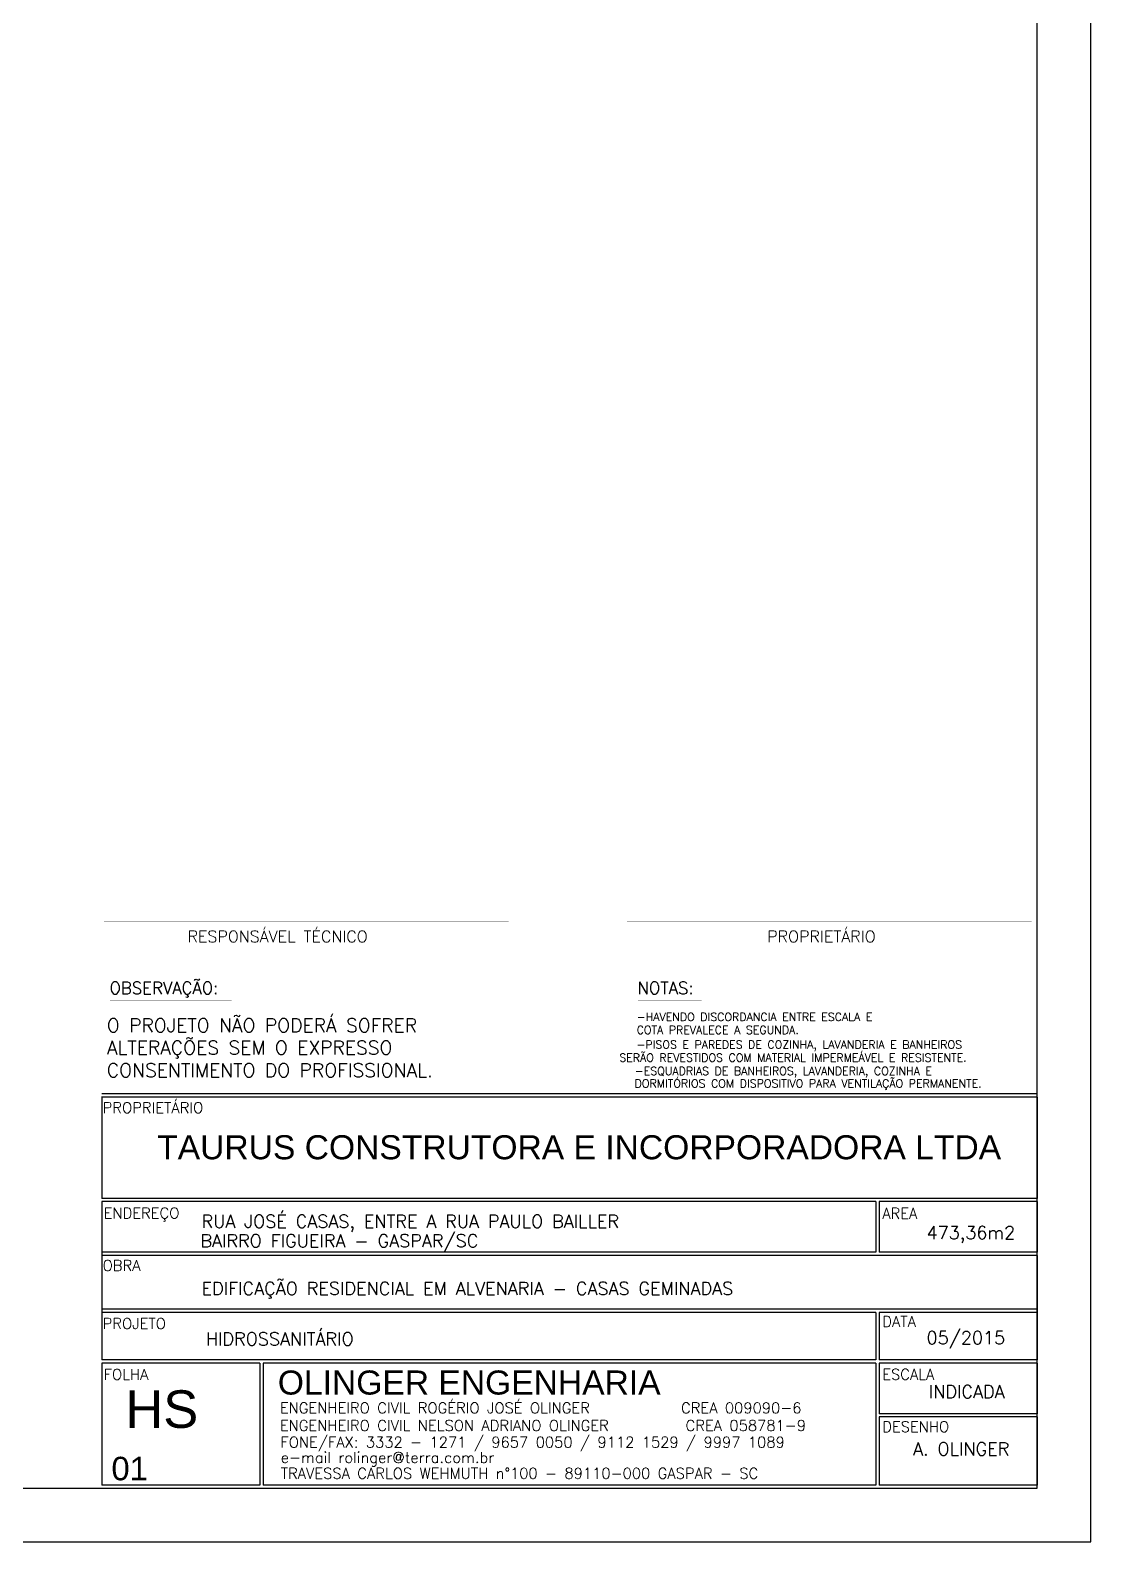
# Model space of a CAD drawing. Header units: metres. Extents: x 49 to 320, y -91 to 27.
# Drawn here: x 178.52 to 188.44, y -43.11 to -28.97 of the extents above; entities that cross this region are included whole.
import ezdxf

# ---------------------------------------------------------------- set-up
doc = ezdxf.new("R2010")
doc.units = ezdxf.units.M
doc.header["$LTSCALE"] = 0.2
doc.layers.add('ARQ-___-___-LEG', color=3, linetype='Continuous')
doc.layers.add('ARQ-FLH', color=7, linetype='Continuous')
doc.styles.add('CL100', font='ROMANS.SHX', dxfattribs={"height": 125})
doc.styles.add('CL40', font='ROMANS.SHX', dxfattribs={"height": 50})
doc.styles.add('CL60', font='ROMANS.SHX', dxfattribs={"height": 75})
doc.styles.add('REGUA120', font='arial.ttf')
doc.styles.add('ROMANS', font='romans', dxfattribs={"height": 6})

msp = doc.modelspace()

# ---------------------------------------------------------------- linework, layer by layer
at = {"color": 15}
for p, q in [((188.44, -43.108), (188.44, -16.327)), ((141.615, -43.108), (188.44, -43.108))]:
    msp.add_line(p, q, dxfattribs=at)
at = {"color": 0}
for p, q in [((187.94, -42.608), (187.94, -16.827)), ((142.865, -42.608), (187.94, -42.608))]:
    msp.add_line(p, q, dxfattribs=at)
for p, q in [((187.94, -38.95), (179.188, -38.95)), ((187.94, -38.919), (179.19, -38.919)), ((179.19, -38.948), (179.19, -39.896)), ((187.94, -38.95), (187.94, -39.896)), ((187.94, -39.896), (179.19, -39.896)), ((179.19, -39.926), (179.19, -40.43)), ((186.43, -39.926), (179.19, -39.926)), ((186.43, -39.926), (186.43, -40.4)), ((186.46, -39.926), (186.46, -40.4)), ((187.94, -39.926), (186.46, -39.926)), ((187.94, -39.926), (187.94, -40.4)), ((186.43, -40.4), (179.19, -40.4)), ((179.19, -40.43), (179.19, -41.407)), ((186.43, -40.43), (179.19, -40.43)), ((187.94, -40.43), (186.43, -40.43)), ((187.94, -40.4), (186.46, -40.4)), ((187.94, -40.43), (187.94, -41.407)), ((187.94, -40.933), (179.19, -40.933)), ((186.43, -40.963), (179.19, -40.963)), ((186.43, -40.963), (186.43, -41.407)), ((187.94, -40.963), (186.46, -40.963)), ((186.46, -40.963), (186.46, -41.407)), ((186.43, -41.407), (179.19, -41.407)), ((187.94, -41.407), (186.46, -41.407)), ((180.67, -41.437), (179.19, -41.437)), ((179.19, -41.437), (179.19, -42.578)), ((180.67, -41.437), (180.67, -42.578)), ((180.7, -41.437), (180.7, -42.578)), ((186.43, -41.437), (180.7, -41.437)), ((186.43, -41.437), (186.43, -42.578)), ((187.94, -41.437), (186.46, -41.437)), ((186.46, -41.437), (186.46, -41.91)), ((187.94, -41.437), (187.94, -41.91)), ((187.94, -41.91), (186.46, -41.91)), ((186.46, -41.94), (186.46, -42.578)), ((187.94, -41.94), (186.46, -41.94)), ((187.94, -41.94), (187.94, -42.578)), ((180.67, -42.578), (179.19, -42.578)), ((186.43, -42.578), (180.7, -42.578)), ((187.94, -42.578), (186.46, -42.578))]:
    msp.add_line(p, q)
for points, const_width in [([(179.213, -37.303), (182.996, -37.303)], 0.00402), ([(187.886, -37.303), (184.103, -37.303)], 0.00402), ([(179.268, -38.041), (180.405, -38.041)], 0.00453), ([(184.205, -38.041), (184.8, -38.041)], 0.00453), ([(179.19, -38.919), (179.19, -42.578)], 0.001), ([(179.19, -38.919), (187.94, -38.919)], 0.001), ([(179.19, -38.95), (187.94, -38.95)], 0.001), ([(179.19, -39.896), (187.94, -39.896)], 0.001), ([(179.19, -40.4), (186.43, -40.4), (186.43, -39.926), (179.19, -39.926)], 0.001), ([(187.94, -39.926), (186.46, -39.926), (186.46, -40.4), (187.94, -40.4)], 0.001), ([(187.94, -40.43), (179.19, -40.43)], 0.001), ([(187.94, -40.933), (179.19, -40.933)], 0.001), ([(179.19, -40.963), (186.43, -40.963), (186.43, -41.407), (179.19, -41.407)], 0.001), ([(187.94, -41.407), (186.46, -41.407), (186.46, -40.963), (187.94, -40.963)], 0.001), ([(179.19, -41.437), (180.67, -41.437), (180.67, -42.578), (179.19, -42.578)], 0.001), ([(186.43, -42.578), (186.43, -41.437), (180.7, -41.437), (180.7, -42.578), (186.43, -42.578), (186.43, -42.007)], 0.001), ([(187.94, -41.91), (186.46, -41.91), (186.46, -41.437), (187.94, -41.437)], 0.001), ([(187.94, -41.94), (186.46, -41.94), (186.46, -42.578), (187.94, -42.578)], 0.001)]:
    msp.add_lwpolyline(points, dxfattribs=dict(const_width=const_width))
at = {"layer": 'ARQ-FLH', "const_width": 0.001}
msp.add_lwpolyline([(179.19, -42.578), (179.19, -42.608), (187.94, -42.608), (187.94, -42.578), (187.94, -37.303), (187.94, -28.258), (179.19, -28.258), (179.19, -38.919)], dxfattribs=at)

# ---------------------------------------------------------------- texts
for s, height, style, p in [('RESPONSÁVEL TÉCNICO', 0.10862, 'CL60', (179.993, -37.5)), ('PROPRIETÁRIO', 0.10862, 'CL60', (185.414, -37.5)), ('OBSERVAÇÃO:', 0.11315, 'CL40', (179.263, -37.984)), ('NOTAS: ', 0.1131, 'CL40', (184.201, -37.984)), ('O PROJETO NÃO PODERÁ SOFRER', 0.12823, 'CL100', (179.238, -38.341)), ('-HAVENDO DISCORDANCIA ENTRE ESCALA E ', 0.07543, 'CL40', (184.193, -38.236)), ('COTA PREVALECE A SEGUNDA.', 0.07543, 'CL40', (184.193, -38.358)), ('ALTERAÇÕES SEM O EXPRESSO', 0.12823, 'CL100', (179.238, -38.549)), ('-PISOS E PAREDES DE COZINHA, LAVANDERIA E BANHEIROS ', 0.07543, 'CL40', (184.191, -38.495)), ('        SERÃO REVESTIDOS COM MATERIAL IMPERMEÁVEL E RESISTENTE. ', 0.07543, 'CL40', (183.581, -38.617)), ('CONSENTIMENTO DO PROFISSIONAL.', 0.12823, 'CL100', (179.238, -38.761)), ('-ESQUADRIAS DE BANHEIROS, LAVANDERIA, COZINHA E', 0.07543, 'CL40', (184.175, -38.742)), ('DORMITÓRIOS COM DISPOSITIVO PARA VENTILAÇÃO PERMANENTE.', 0.07543, 'CL40', (184.174, -38.859)), ('PROPRIETÁRIO', 0.10069, 'ROMANS', (179.199, -39.098)), ('ENDEREÇO', 0.1007, 'ROMANS', (179.209, -40.084)), ('RUA JOSÉ CASAS, ENTRE A RUA PAULO BAILLER ', 0.12083, 'ROMANS', (180.124, -40.171)), ('AREA', 0.1007, 'ROMANS', (186.49, -40.086)), ('473,36m2', 0.1208, 'ROMANS', (186.904, -40.276)), ('BAIRRO FIGUEIRA - GASPAR/SC       ', 0.12083, 'ROMANS', (180.113, -40.353)), ('OBRA', 0.1007, 'ROMANS', (179.199, -40.574)), ('EDIFICAÇÃO RESIDENCIAL EM ALVENARIA - CASAS GEMINADAS ', 0.12083, 'ROMANS', (180.124, -40.799)), ('DATA', 0.1007, 'ROMANS', (186.49, -41.098)), ('PROJETO', 0.1007, 'ROMANS', (179.199, -41.117)), ('HIDROSSANITÁRIO', 0.12083, 'ROMANS', (180.164, -41.271)), ('05/2015', 0.1208, 'ROMANS', (186.904, -41.26)), ('FOLHA', 0.1007, 'ROMANS', (179.209, -41.593)), ('ESCALA', 0.1007, 'ROMANS', (186.49, -41.592)), ('INDICADA', 0.1208, 'ROMANS', (186.925, -41.764)), ('ENGENHEIRO CIVIL ROGÉRIO JOSÉ OLINGER        CREA 009090-6', 0.10069, 'ROMANS', (180.856, -41.906)), ('ENGENHEIRO CIVIL NELSON ADRIANO OLINGER      CREA 058781-9 ', 0.10069, 'ROMANS', (180.856, -42.071)), ('DESENHO', 0.1007, 'ROMANS', (186.49, -42.083)), ('FONE/FAX: 3332 - 1271 / 9657 0050 / 9112 1529 / 9997 1089', 0.10069, 'ROMANS', (180.862, -42.227)), ('e-mail rolinger@terra.com.br', 0.10069, 'ROMANS', (180.864, -42.37)), ('A. OLINGER', 0.1208, 'ROMANS', (186.778, -42.3)), ('TRAVESSA CARLOS WEHMUTH n°100 - 89110-000 GASPAR - SC', 0.10069, 'ROMANS', (180.864, -42.518))]:
    msp.add_text(s, height=height, dxfattribs=dict(style=style)).set_placement(p)
at = {"layer": 'ARQ-___-___-LEG', "color": 5, "style": 'REGUA120'}
for s, height, p in [('TAURUS CONSTRUTORA E INCORPORADORA LTDA', 0.225, (179.709, -39.53)), ('OLINGER ENGENHARIA', 0.225, (180.837, -41.731)), ('HS', 0.3516, (179.411, -42.043)), ('01', 0.2197, (179.281, -42.533))]:
    msp.add_text(s, height=height, dxfattribs=at).set_placement(p)

doc.saveas('drawing.dxf')
